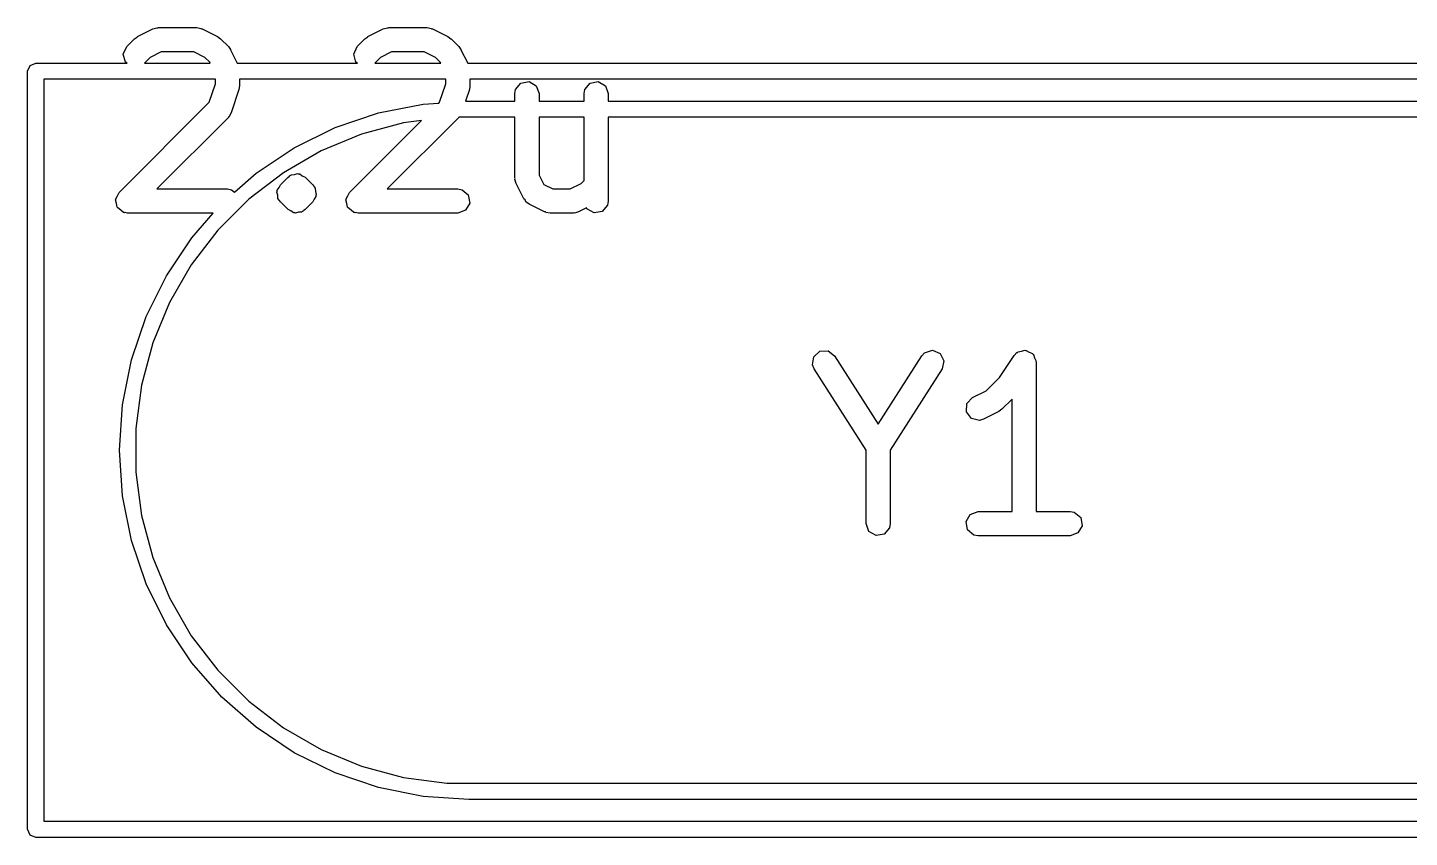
# Model space of a CAD drawing. Extents: x 0.14 to 2.87, y -2.36 to 0.08.
# Drawn here: x 1.5492 to 1.8865, y -2.3173 to -2.1197 of the extents above; entities that cross this region are included whole.
import ezdxf

# ---------------------------------------------------------------- set-up
doc = ezdxf.new("R2010")
doc.units = 0
doc.header["$MEASUREMENT"] = 0
doc.layers.add('BLACK', color=7, linetype='CONTINUOUS')

msp = doc.modelspace()

# ---------------------------------------------------------------- linework, layer by layer
at = {"layer": 'BLACK', "linetype": 'CONTINUOUS'}
for p, q in [((1.57605, -2.12186), (1.5798, -2.11999)), ((1.5798, -2.11999), (1.58078, -2.1197)), ((1.58078, -2.1197), (1.58096, -2.11974)), ((1.58096, -2.11974), (1.58112, -2.11968)), ((1.58112, -2.11968), (1.59049, -2.11968)), ((1.59049, -2.11968), (1.5915, -2.11986)), ((1.5915, -2.11986), (1.59164, -2.11997)), ((1.59164, -2.11997), (1.59182, -2.11999)), ((1.59182, -2.11999), (1.59556, -2.12186)), ((1.63229, -2.12186), (1.63604, -2.11999)), ((1.63604, -2.11999), (1.63703, -2.1197)), ((1.63703, -2.1197), (1.6372, -2.11974)), ((1.6372, -2.11974), (1.63736, -2.11968)), ((1.63736, -2.11968), (1.64674, -2.11968)), ((1.64674, -2.11968), (1.64775, -2.11986)), ((1.64775, -2.11986), (1.64788, -2.11997)), ((1.64788, -2.11997), (1.64806, -2.11999)), ((1.64806, -2.11999), (1.65181, -2.12186)), ((1.57256, -2.12612), (1.57341, -2.12429)), ((1.57341, -2.12429), (1.57528, -2.12242)), ((1.57528, -2.12242), (1.57601, -2.12191)), ((1.57601, -2.12191), (1.57605, -2.12186)), ((1.59556, -2.12186), (1.59627, -2.12239)), ((1.59627, -2.12239), (1.59633, -2.12242)), ((1.59633, -2.12242), (1.59821, -2.12429)), ((1.59821, -2.12429), (1.59871, -2.12502)), ((1.6288, -2.12612), (1.62965, -2.12429)), ((1.62965, -2.12429), (1.63153, -2.12242)), ((1.63153, -2.12242), (1.63225, -2.12191)), ((1.63225, -2.12191), (1.63229, -2.12186)), ((1.65181, -2.12186), (1.65252, -2.12239)), ((1.65252, -2.12239), (1.65258, -2.12242)), ((1.65258, -2.12242), (1.65445, -2.12429)), ((1.65445, -2.12429), (1.65496, -2.12502)), ((1.54979, -2.12892), (1.55118, -2.12835)), ((1.55118, -2.12835), (1.57347, -2.12835)), ((1.57308, -2.12807), (1.57256, -2.12612)), ((1.57347, -2.12835), (1.57308, -2.12807)), ((1.57912, -2.12693), (1.57771, -2.12835)), ((1.57771, -2.12835), (1.5938, -2.12835)), ((1.58182, -2.12558), (1.57912, -2.12693)), ((1.5898, -2.12558), (1.58182, -2.12558)), ((1.5925, -2.12693), (1.5898, -2.12558)), ((1.59369, -2.12813), (1.5925, -2.12693)), ((1.5938, -2.12835), (1.59369, -2.12813)), ((1.59871, -2.12502), (1.59876, -2.12506)), ((1.59876, -2.12506), (1.6004, -2.12835)), ((1.6004, -2.12835), (1.62971, -2.12835)), ((1.62932, -2.12807), (1.6288, -2.12612)), ((1.62971, -2.12835), (1.62932, -2.12807)), ((1.63536, -2.12693), (1.63395, -2.12835)), ((1.63395, -2.12835), (1.65004, -2.12835)), ((1.63806, -2.12558), (1.63536, -2.12693)), ((1.64604, -2.12558), (1.63806, -2.12558)), ((1.64874, -2.12693), (1.64604, -2.12558)), ((1.64994, -2.12813), (1.64874, -2.12693)), ((1.65004, -2.12835), (1.64994, -2.12813)), ((1.65496, -2.12502), (1.655, -2.12506)), ((1.655, -2.12506), (1.65665, -2.12835)), ((1.65665, -2.12835), (2, -2.12835)), ((1.54921, -2.13031), (1.54979, -2.12892)), ((1.54921, -2.31535), (1.54921, -2.13031)), ((1.59504, -2.13228), (1.55315, -2.13228)), ((1.55315, -2.13228), (1.55315, -2.31339)), ((1.59354, -2.13791), (1.59504, -2.1334)), ((1.59504, -2.1334), (1.59504, -2.13228)), ((1.6008, -2.13481), (1.59892, -2.14044)), ((1.60095, -2.13388), (1.60079, -2.13475)), ((1.60079, -2.13475), (1.6008, -2.13481)), ((1.60095, -2.13228), (1.60095, -2.13388)), ((1.65128, -2.13228), (1.60095, -2.13228)), ((1.64978, -2.13791), (1.65128, -2.1334)), ((1.65128, -2.1334), (1.65128, -2.13228)), ((1.65704, -2.13481), (1.65609, -2.13765)), ((1.65719, -2.13388), (1.65704, -2.13475)), ((1.65704, -2.13475), (1.65704, -2.13481)), ((1.65719, -2.13228), (1.65719, -2.13388)), ((1.99803, -2.13228), (1.65719, -2.13228)), ((1.66816, -2.13575), (1.66834, -2.13474)), ((1.66834, -2.13474), (1.66963, -2.1332)), ((1.66963, -2.1332), (1.67162, -2.13285)), ((1.67162, -2.13285), (1.67337, -2.13386)), ((1.67337, -2.13386), (1.67406, -2.13575)), ((1.68503, -2.13575), (1.68521, -2.13474)), ((1.68521, -2.13474), (1.68651, -2.1332)), ((1.68651, -2.1332), (1.6885, -2.13285)), ((1.6885, -2.13285), (1.69024, -2.13386)), ((1.69024, -2.13386), (1.69094, -2.13575)), ((1.57153, -2.15991), (1.59354, -2.13791)), ((1.63483, -2.1405), (1.64576, -2.13833)), ((1.64576, -2.13833), (1.64961, -2.13808)), ((1.64961, -2.13808), (1.64978, -2.13791)), ((1.65609, -2.13765), (1.65689, -2.1376)), ((1.65689, -2.1376), (1.66816, -2.1376)), ((1.66816, -2.1376), (1.66816, -2.13575)), ((1.67406, -2.13575), (1.67406, -2.1376)), ((1.67406, -2.1376), (1.68503, -2.1376)), ((1.68503, -2.1376), (1.68503, -2.13575)), ((1.69094, -2.13575), (1.69094, -2.1376)), ((1.69094, -2.1376), (1.89429, -2.1376)), ((1.59821, -2.14159), (1.58075, -2.15905)), ((1.59828, -2.14143), (1.59821, -2.14159)), ((1.59843, -2.14134), (1.59828, -2.14143)), ((1.59892, -2.14044), (1.59843, -2.14134)), ((1.62427, -2.14409), (1.63483, -2.1405)), ((1.65445, -2.14159), (1.63699, -2.15905)), ((1.65448, -2.14154), (1.65445, -2.14159)), ((1.65689, -2.14154), (1.65448, -2.14154)), ((1.66816, -2.14154), (1.65689, -2.14154)), ((1.66816, -2.15638), (1.66816, -2.14154)), ((1.67406, -2.14154), (1.67406, -2.15568)), ((1.68503, -2.14154), (1.67406, -2.14154)), ((1.68503, -2.15703), (1.68503, -2.14154)), ((1.69094, -2.14154), (1.69094, -2.162)), ((1.89429, -2.14154), (1.69094, -2.14154)), ((1.61427, -2.14902), (1.62427, -2.14409)), ((1.62778, -2.15991), (1.64533, -2.14236)), ((1.641, -2.14293), (1.6307, -2.14568)), ((1.64533, -2.14236), (1.641, -2.14293)), ((1.6307, -2.14568), (1.62085, -2.14976)), ((1.605, -2.15521), (1.61427, -2.14902)), ((1.62085, -2.14976), (1.61163, -2.15509)), ((1.59973, -2.15984), (1.605, -2.15521)), ((1.61163, -2.15509), (1.60317, -2.16158)), ((1.61438, -2.15551), (1.61512, -2.15531)), ((1.61512, -2.15531), (1.61525, -2.15537)), ((1.61525, -2.15537), (1.61538, -2.15534)), ((1.61538, -2.15534), (1.6155, -2.15541)), ((1.61058, -2.15873), (1.6109, -2.15804)), ((1.6109, -2.15804), (1.61278, -2.15616)), ((1.61278, -2.15616), (1.6131, -2.15594)), ((1.6131, -2.15594), (1.61317, -2.15583)), ((1.61317, -2.15583), (1.6133, -2.1558)), ((1.6133, -2.1558), (1.61331, -2.15579)), ((1.61331, -2.15579), (1.61339, -2.15569)), ((1.61339, -2.15569), (1.61347, -2.15568)), ((1.61347, -2.15568), (1.61362, -2.15558)), ((1.61362, -2.15558), (1.61438, -2.15551)), ((1.6155, -2.15541), (1.61563, -2.1554)), ((1.61563, -2.1554), (1.61626, -2.15584)), ((1.61626, -2.15584), (1.61695, -2.15616)), ((1.61695, -2.15616), (1.61883, -2.15804)), ((1.61883, -2.15804), (1.61905, -2.15836)), ((1.61905, -2.15836), (1.61916, -2.15843)), ((1.61916, -2.15843), (1.61919, -2.15856)), ((1.61919, -2.15856), (1.61942, -2.15888)), ((1.66822, -2.15654), (1.66816, -2.15638)), ((1.66818, -2.15671), (1.66822, -2.15654)), ((1.66847, -2.1577), (1.66818, -2.15671)), ((1.67034, -2.16145), (1.66847, -2.1577)), ((1.67406, -2.15568), (1.67519, -2.15793)), ((1.67519, -2.15793), (1.67743, -2.15905)), ((1.68166, -2.15905), (1.68436, -2.1577)), ((1.68436, -2.1577), (1.68503, -2.15703)), ((1.57068, -2.16174), (1.57074, -2.16162)), ((1.57091, -2.1626), (1.57068, -2.16174)), ((1.57071, -2.16149), (1.57116, -2.16072)), ((1.57074, -2.16162), (1.57071, -2.16149)), ((1.57116, -2.16072), (1.57153, -2.15991)), ((1.58075, -2.15905), (1.59799, -2.15905)), ((1.60317, -2.16158), (1.59563, -2.16912)), ((1.59799, -2.15905), (1.599, -2.15923)), ((1.599, -2.15923), (1.59973, -2.15984)), ((1.61005, -2.15987), (1.61016, -2.15963)), ((1.61025, -2.16061), (1.61005, -2.15987)), ((1.61014, -2.15936), (1.61058, -2.15873)), ((1.61016, -2.15963), (1.61014, -2.15936)), ((1.61032, -2.16137), (1.61025, -2.16061)), ((1.61054, -2.16169), (1.61032, -2.16137)), ((1.61057, -2.16182), (1.61054, -2.16169)), ((1.61068, -2.16189), (1.61057, -2.16182)), ((1.6109, -2.16221), (1.61068, -2.16189)), ((1.61915, -2.16152), (1.61883, -2.16221)), ((1.61959, -2.16089), (1.61915, -2.16152)), ((1.61942, -2.15888), (1.61948, -2.15964)), ((1.61948, -2.15964), (1.61968, -2.16038)), ((1.61968, -2.16038), (1.61957, -2.16062)), ((1.61957, -2.16062), (1.61959, -2.16089)), ((1.62692, -2.16174), (1.62698, -2.16162)), ((1.62715, -2.1626), (1.62692, -2.16174)), ((1.62696, -2.16149), (1.6274, -2.16072)), ((1.62698, -2.16162), (1.62696, -2.16149)), ((1.6274, -2.16072), (1.62778, -2.15991)), ((1.63699, -2.15905), (1.65424, -2.15905)), ((1.65424, -2.15905), (1.65525, -2.15923)), ((1.65525, -2.15923), (1.65679, -2.16052)), ((1.65679, -2.16052), (1.65714, -2.16251)), ((1.67066, -2.16175), (1.67034, -2.16145)), ((1.67084, -2.16216), (1.67066, -2.16175)), ((1.67743, -2.15905), (1.68166, -2.15905)), ((1.69094, -2.162), (1.69076, -2.16301)), ((1.57106, -2.16348), (1.57091, -2.1626)), ((1.57117, -2.16356), (1.57106, -2.16348)), ((1.5712, -2.16369), (1.57117, -2.16356)), ((1.57193, -2.1642), (1.5712, -2.16369)), ((1.57261, -2.16478), (1.57193, -2.1642)), ((1.57279, -2.16481), (1.57261, -2.16478)), ((1.57286, -2.16485), (1.57279, -2.16481)), ((1.57299, -2.16484), (1.57286, -2.16485)), ((1.57362, -2.16495), (1.57299, -2.16484)), ((1.59452, -2.16495), (1.57362, -2.16495)), ((1.58927, -2.17095), (1.59452, -2.16495)), ((1.61278, -2.16409), (1.6109, -2.16221)), ((1.61347, -2.16441), (1.61278, -2.16409)), ((1.6141, -2.16485), (1.61347, -2.16441)), ((1.61424, -2.16484), (1.6141, -2.16485)), ((1.61435, -2.16491), (1.61424, -2.16484)), ((1.61449, -2.16489), (1.61435, -2.16491)), ((1.61461, -2.16494), (1.61449, -2.16489)), ((1.61535, -2.16474), (1.61461, -2.16494)), ((1.61611, -2.16468), (1.61535, -2.16474)), ((1.61626, -2.16457), (1.61611, -2.16468)), ((1.61634, -2.16456), (1.61626, -2.16457)), ((1.61643, -2.16446), (1.61634, -2.16456)), ((1.61656, -2.16442), (1.61643, -2.16445)), ((1.61643, -2.16445), (1.61643, -2.16446)), ((1.61664, -2.16431), (1.61656, -2.16442)), ((1.61695, -2.16409), (1.61664, -2.16431)), ((1.61883, -2.16221), (1.61695, -2.16409)), ((1.62731, -2.16348), (1.62715, -2.1626)), ((1.62741, -2.16356), (1.62731, -2.16348)), ((1.62745, -2.16369), (1.62741, -2.16356)), ((1.62817, -2.1642), (1.62745, -2.16369)), ((1.62886, -2.16478), (1.62817, -2.1642)), ((1.62904, -2.16481), (1.62886, -2.16478)), ((1.6291, -2.16485), (1.62904, -2.16481)), ((1.62923, -2.16484), (1.6291, -2.16485)), ((1.62986, -2.16495), (1.62923, -2.16484)), ((1.65424, -2.16495), (1.62986, -2.16495)), ((1.65613, -2.16426), (1.65424, -2.16495)), ((1.65714, -2.16251), (1.65613, -2.16426)), ((1.67166, -2.16277), (1.67084, -2.16216)), ((1.67541, -2.16464), (1.67166, -2.16277)), ((1.67559, -2.16466), (1.67541, -2.16464)), ((1.67572, -2.16478), (1.67559, -2.16466)), ((1.67673, -2.16495), (1.67572, -2.16478)), ((1.68236, -2.16495), (1.67673, -2.16495)), ((1.68252, -2.16489), (1.68236, -2.16495)), ((1.6827, -2.16493), (1.68252, -2.16489)), ((1.68368, -2.16464), (1.6827, -2.16493)), ((1.68564, -2.16366), (1.68368, -2.16464)), ((1.68572, -2.1639), (1.68564, -2.16366)), ((1.68747, -2.16491), (1.68572, -2.1639)), ((1.68946, -2.16456), (1.68747, -2.16491)), ((1.69076, -2.16301), (1.68946, -2.16456)), ((1.58307, -2.18022), (1.58927, -2.17095)), ((1.59563, -2.16912), (1.58915, -2.17757)), ((1.58915, -2.17757), (1.58382, -2.1868)), ((1.57814, -2.19022), (1.58307, -2.18022)), ((1.58382, -2.1868), (1.57974, -2.19665)), ((1.57456, -2.20077), (1.57814, -2.19022)), ((1.57974, -2.19665), (1.57698, -2.20694)), ((1.7411, -2.20001), (1.74259, -2.19864)), ((1.74259, -2.19864), (1.74461, -2.19856)), ((1.74461, -2.19856), (1.74621, -2.19979)), ((1.76748, -2.19979), (1.76817, -2.19903)), ((1.76817, -2.19903), (1.77009, -2.19842)), ((1.77009, -2.19842), (1.77196, -2.19919)), ((1.77196, -2.19919), (1.77289, -2.20098)), ((1.79001, -2.19973), (1.79071, -2.19899)), ((1.79071, -2.19899), (1.79088, -2.19894)), ((1.79088, -2.19894), (1.79099, -2.19881)), ((1.79099, -2.19881), (1.79183, -2.19866)), ((1.79183, -2.19866), (1.79265, -2.19842)), ((1.79265, -2.19842), (1.79281, -2.19849)), ((1.79281, -2.19849), (1.79298, -2.19846)), ((1.79298, -2.19846), (1.79372, -2.19889)), ((1.79372, -2.19889), (1.7945, -2.19924)), ((1.57238, -2.21171), (1.57456, -2.20077)), ((1.74084, -2.20201), (1.7411, -2.20001)), ((1.74123, -2.20296), (1.74084, -2.20201)), ((1.74621, -2.19979), (1.75684, -2.21649)), ((1.75684, -2.21649), (1.76748, -2.19979)), ((1.77289, -2.20098), (1.77246, -2.20296)), ((1.78642, -2.20511), (1.79001, -2.19973)), ((1.7945, -2.19924), (1.79458, -2.19939)), ((1.79458, -2.19939), (1.79473, -2.19947)), ((1.79473, -2.19947), (1.79502, -2.20028)), ((1.79502, -2.20028), (1.7954, -2.20105)), ((1.7954, -2.20105), (1.79536, -2.20121)), ((1.79536, -2.20121), (1.79542, -2.20137)), ((1.79542, -2.20137), (1.79542, -2.23779)), ((1.75389, -2.22285), (1.74123, -2.20296)), ((1.77246, -2.20296), (1.7598, -2.22285)), ((1.78322, -2.20832), (1.78642, -2.20511)), ((1.57698, -2.20694), (1.57559, -2.21751)), ((1.77989, -2.20998), (1.78322, -2.20832)), ((1.57165, -2.22283), (1.57238, -2.21171)), ((1.77838, -2.21346), (1.77851, -2.21145)), ((1.77851, -2.21145), (1.77989, -2.20998)), ((1.78951, -2.21037), (1.78705, -2.21283)), ((1.78951, -2.23779), (1.78951, -2.21037)), ((1.77959, -2.21508), (1.77838, -2.21346)), ((1.78155, -2.21555), (1.77959, -2.21508)), ((1.78254, -2.21526), (1.78155, -2.21555)), ((1.78628, -2.21339), (1.78254, -2.21526)), ((1.78633, -2.21334), (1.78628, -2.21339)), ((1.78705, -2.21283), (1.78633, -2.21334)), ((1.57559, -2.21751), (1.57559, -2.22816)), ((1.57238, -2.23396), (1.57165, -2.22283)), ((1.75389, -2.24074), (1.75389, -2.22285)), ((1.7598, -2.22285), (1.7598, -2.24074)), ((1.57559, -2.22816), (1.57698, -2.23873)), ((1.57456, -2.2449), (1.57238, -2.23396)), ((1.57698, -2.23873), (1.57974, -2.24902)), ((1.77831, -2.24023), (1.77932, -2.23848)), ((1.77932, -2.23848), (1.78121, -2.23779)), ((1.78121, -2.23779), (1.78951, -2.23779)), ((1.79542, -2.23779), (1.80371, -2.23779)), ((1.80371, -2.23779), (1.80472, -2.23797)), ((1.80472, -2.23797), (1.80627, -2.23926)), ((1.80627, -2.23926), (1.80662, -2.24125)), ((1.75458, -2.24264), (1.75389, -2.24074)), ((1.75633, -2.24365), (1.75458, -2.24264)), ((1.75962, -2.24175), (1.75832, -2.2433)), ((1.7598, -2.24074), (1.75962, -2.24175)), ((1.77866, -2.24222), (1.77831, -2.24023)), ((1.7802, -2.24352), (1.77866, -2.24222)), ((1.80561, -2.243), (1.80371, -2.24369)), ((1.80662, -2.24125), (1.80561, -2.243)), ((1.57814, -2.25545), (1.57456, -2.2449)), ((1.75832, -2.2433), (1.75633, -2.24365)), ((1.78121, -2.24369), (1.7802, -2.24352)), ((1.80371, -2.24369), (1.78121, -2.24369)), ((1.57974, -2.24902), (1.58382, -2.25887)), ((1.58307, -2.26545), (1.57814, -2.25545)), ((1.58382, -2.25887), (1.58915, -2.2681)), ((1.58927, -2.27472), (1.58307, -2.26545)), ((1.58915, -2.2681), (1.59563, -2.27655)), ((1.59662, -2.28311), (1.58927, -2.27472)), ((1.59563, -2.27655), (1.60317, -2.28409)), ((1.605, -2.29046), (1.59662, -2.28311)), ((1.60317, -2.28409), (1.61163, -2.29058)), ((1.61427, -2.29665), (1.605, -2.29046)), ((1.61163, -2.29058), (1.62085, -2.29591)), ((1.62427, -2.30158), (1.61427, -2.29665)), ((1.62085, -2.29591), (1.6307, -2.29998)), ((1.6307, -2.29998), (1.641, -2.30274)), ((1.63483, -2.30517), (1.62427, -2.30158)), ((1.641, -2.30274), (1.65156, -2.30413)), ((1.64576, -2.30734), (1.63483, -2.30517)), ((1.65156, -2.30413), (1.65689, -2.30413)), ((1.65689, -2.30413), (1.89429, -2.30413)), ((1.65689, -2.30807), (1.64576, -2.30734)), ((1.89429, -2.30807), (1.65689, -2.30807)), ((1.55315, -2.31339), (1.99803, -2.31339)), ((1.54979, -2.31675), (1.54921, -2.31535)), ((1.54921, -2.31535), (1.54921, -2.31535)), ((1.55118, -2.31732), (1.54979, -2.31675)), ((2, -2.31732), (1.55118, -2.31732))]:
    msp.add_line(p, q, dxfattribs=at)

doc.saveas('drawing.dxf')
